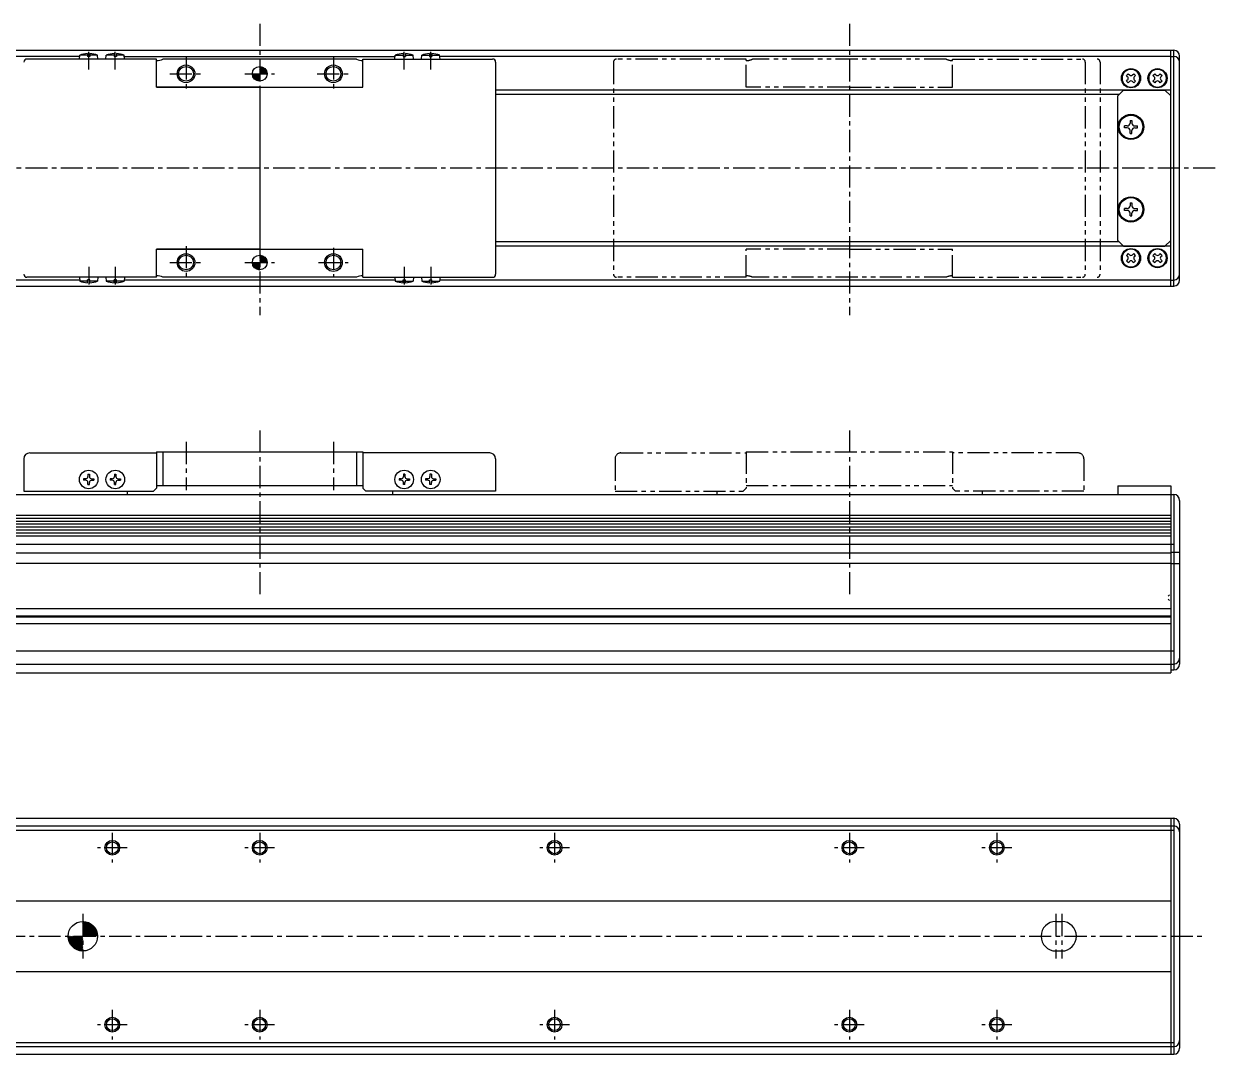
# Model space of a CAD drawing. Extents: x -644 to 99, y 169 to 558.
# Drawn here: x -304.8 to 99.3, y 208.3 to 557.7 of the extents above; entities that cross this region are included whole.
import ezdxf

# ---------------------------------------------------------------- set-up
doc = ezdxf.new("R2010")
doc.units = 0
for name, pattern in [('CENTER', [12, 7.5, -1.5, 1.5, -1.5]), ('CONTINOUS', [0]), ('PHANTOM', [15, 7.5, -1.5, 1.5, -1.5, 1.5, -1.5])]:
    doc.linetypes.add(name, pattern=pattern)
doc.layers.get('0').update_dxf_attribs({"linetype": 'CONTINUOUS'})
doc.layers.add('CENTER', color=1, linetype='CENTER')

# ---------------------------------------------------------------- blocks, each defined once
blk = doc.blocks.new('*X6')
at = {"color": 0}
for p, q in [((-224.77, 479.18), (-224.72, 479.23)), ((-224.77, 478.95), (-224.51, 479.22)), ((-224.77, 478.73), (-224.31, 479.19)), ((-224.77, 478.51), (-224.13, 479.15)), ((-224.77, 478.28), (-223.96, 479.1)), ((-224.77, 478.06), (-223.8, 479.03)), ((-224.77, 477.83), (-223.65, 478.96)), ((-224.77, 477.61), (-223.5, 478.88)), ((-224.77, 477.39), (-223.36, 478.8)), ((-224.77, 477.16), (-223.23, 478.7)), ((-224.77, 476.94), (-223.11, 478.6)), ((-224.76, 476.73), (-223, 478.49)), ((-224.53, 476.73), (-222.89, 478.38)), ((-224.31, 476.73), (-222.79, 478.25)), ((-224.09, 476.73), (-222.7, 478.12)), ((-223.86, 476.73), (-222.61, 477.99)), ((-223.64, 476.73), (-222.53, 477.84)), ((-223.42, 476.73), (-222.46, 477.69)), ((-223.19, 476.73), (-222.4, 477.52)), ((-222.97, 476.73), (-222.35, 477.35)), ((-222.75, 476.73), (-222.31, 477.17)), ((-222.52, 476.73), (-222.28, 476.97)), ((-227.27, 476.68), (-227.22, 476.73)), ((-227.26, 476.47), (-226.99, 476.73)), ((-227.23, 476.27), (-226.77, 476.73)), ((-227.19, 476.09), (-226.55, 476.73)), ((-227.14, 475.92), (-226.32, 476.73)), ((-227.07, 475.76), (-226.1, 476.73)), ((-227, 475.6), (-225.88, 476.73)), ((-226.92, 475.46), (-225.65, 476.73)), ((-226.84, 475.32), (-225.43, 476.73)), ((-226.74, 475.19), (-225.21, 476.73)), ((-226.64, 475.07), (-224.98, 476.73)), ((-226.53, 474.96), (-224.77, 476.72)), ((-226.42, 474.85), (-224.77, 476.49)), ((-226.29, 474.75), (-224.77, 476.27)), ((-226.16, 474.65), (-224.77, 476.05)), ((-226.03, 474.57), (-224.77, 475.82)), ((-225.88, 474.49), (-224.77, 475.6)), ((-225.73, 474.42), (-224.77, 475.38)), ((-225.56, 474.36), (-224.77, 475.15)), ((-225.39, 474.31), (-224.77, 474.93)), ((-225.21, 474.27), (-224.77, 474.7)), ((-225.01, 474.24), (-224.77, 474.48)), ((-224.8, 474.23), (-224.77, 474.26)), ((-222.3, 476.73), (-222.27, 476.76))]:
    blk.add_line(p, q, dxfattribs=at)
blk = doc.blocks.new('*X7')
at = {"color": 0}
for p, q in [((-224.77, 543.13), (-224.67, 543.23)), ((-224.77, 542.9), (-224.46, 543.21)), ((-224.77, 542.68), (-224.27, 543.18)), ((-224.77, 542.46), (-224.09, 543.14)), ((-224.77, 542.23), (-223.92, 543.08)), ((-224.77, 542.01), (-223.76, 543.02)), ((-224.77, 541.79), (-223.61, 542.95)), ((-224.77, 541.56), (-223.47, 542.87)), ((-224.77, 541.34), (-223.34, 542.78)), ((-224.77, 541.12), (-223.21, 542.68)), ((-224.77, 540.89), (-223.09, 542.58)), ((-224.71, 540.73), (-222.97, 542.47)), ((-224.49, 540.73), (-222.87, 542.35)), ((-224.26, 540.73), (-222.77, 542.23)), ((-224.04, 540.73), (-222.68, 542.09)), ((-223.82, 540.73), (-222.59, 541.95)), ((-223.59, 540.73), (-222.52, 541.81)), ((-223.37, 540.73), (-222.45, 541.65)), ((-223.14, 540.73), (-222.39, 541.49)), ((-227.27, 540.63), (-227.17, 540.73)), ((-227.25, 540.42), (-226.95, 540.73)), ((-227.22, 540.23), (-226.72, 540.73)), ((-227.18, 540.05), (-226.5, 540.73)), ((-227.12, 539.88), (-226.27, 540.73)), ((-227.06, 539.72), (-226.05, 540.73)), ((-226.99, 539.57), (-225.83, 540.73)), ((-226.91, 539.43), (-225.6, 540.73)), ((-226.82, 539.29), (-225.38, 540.73)), ((-226.72, 539.17), (-225.16, 540.73)), ((-226.62, 539.05), (-224.93, 540.73)), ((-226.51, 538.93), (-224.77, 540.67)), ((-226.39, 538.83), (-224.77, 540.44)), ((-226.27, 538.73), (-224.77, 540.22)), ((-226.14, 538.64), (-224.77, 540)), ((-226, 538.55), (-224.77, 539.77)), ((-225.85, 538.47), (-224.77, 539.55)), ((-225.69, 538.41), (-224.77, 539.33)), ((-225.53, 538.35), (-224.77, 539.1)), ((-225.35, 538.3), (-224.77, 538.88)), ((-225.17, 538.26), (-224.77, 538.66)), ((-224.97, 538.24), (-224.77, 538.43)), ((-222.92, 540.73), (-222.34, 541.31)), ((-222.7, 540.73), (-222.3, 541.12)), ((-222.47, 540.73), (-222.28, 540.92))]:
    blk.add_line(p, q, dxfattribs=at)
blk = doc.blocks.new('*X8')
at = {"color": 0}
for p, q in [((-284.77, 253.05), (-284.58, 253.25)), ((-284.77, 252.6), (-284.16, 253.21)), ((-284.77, 252.16), (-283.78, 253.15)), ((-284.77, 251.71), (-283.42, 253.06)), ((-284.77, 251.26), (-283.08, 252.96)), ((-284.77, 250.82), (-282.76, 252.83)), ((-284.77, 250.37), (-282.46, 252.68)), ((-284.77, 249.92), (-282.17, 252.52)), ((-284.77, 249.47), (-281.9, 252.34)), ((-284.77, 249.03), (-281.65, 252.15)), ((-284.77, 248.58), (-281.41, 251.95)), ((-284.65, 248.25), (-281.18, 251.73)), ((-284.21, 248.25), (-280.97, 251.49)), ((-283.76, 248.25), (-280.77, 251.24)), ((-283.31, 248.25), (-280.58, 250.98)), ((-282.87, 248.25), (-280.41, 250.7)), ((-289.77, 248.06), (-289.57, 248.25)), ((-289.74, 247.64), (-289.13, 248.25)), ((-289.67, 247.26), (-288.68, 248.25)), ((-289.59, 246.9), (-288.23, 248.25)), ((-289.48, 246.56), (-287.78, 248.25)), ((-289.35, 246.24), (-287.34, 248.25)), ((-289.2, 245.94), (-286.89, 248.25)), ((-289.04, 245.65), (-286.44, 248.25)), ((-288.87, 245.38), (-286, 248.25)), ((-288.67, 245.12), (-285.55, 248.25)), ((-288.47, 244.88), (-285.1, 248.25)), ((-288.25, 244.66), (-284.77, 248.13)), ((-288.01, 244.44), (-284.77, 247.69)), ((-287.77, 244.25), (-284.77, 247.24)), ((-287.5, 244.06), (-284.77, 246.79)), ((-282.42, 248.25), (-280.26, 250.41)), ((-281.97, 248.25), (-280.13, 250.1)), ((-281.52, 248.25), (-280.01, 249.77)), ((-281.08, 248.25), (-279.91, 249.42)), ((-280.63, 248.25), (-279.84, 249.04)), ((-280.18, 248.25), (-279.79, 248.64)), ((-287.22, 243.89), (-284.77, 246.34)), ((-286.93, 243.74), (-284.77, 245.9)), ((-286.62, 243.6), (-284.77, 245.45)), ((-286.29, 243.49), (-284.77, 245)), ((-285.94, 243.39), (-284.77, 244.55)), ((-285.57, 243.31), (-284.77, 244.11)), ((-285.17, 243.27), (-284.77, 243.66))]:
    blk.add_line(p, q, dxfattribs=at)

msp = doc.modelspace()

# ---------------------------------------------------------------- linework, layer by layer
at = {"color": 7, "linetype": 'CONTINOUS'}
for p, q in [((-470.77, 548.73), (85.23, 548.73)), ((-285.92, 546.66), (-469.77, 546.66)), ((-259.77, 545.73), (-303.77, 545.73)), ((-285.92, 545.73), (-285.81, 547.03)), ((-283.17, 547.03), (-285.81, 547.03)), ((-283.17, 547.62), (-283.17, 546.63)), ((-282.37, 546.63), (-283.17, 546.63)), ((-282.37, 547.62), (-282.37, 546.63)), ((-279.74, 547.03), (-282.37, 547.03)), ((-279.62, 545.73), (-279.74, 547.03)), ((-276.92, 545.73), (-276.81, 547.03)), ((-274.17, 547.03), (-276.81, 547.03)), ((-274.17, 547.62), (-274.17, 546.63)), ((-273.37, 546.63), (-274.17, 546.63)), ((-273.37, 547.62), (-273.37, 546.63)), ((-270.74, 547.03), (-273.37, 547.03)), ((-270.62, 545.73), (-270.74, 547.03)), ((-270.62, 546.66), (-178.92, 546.66)), ((-259.77, 536.23), (-259.77, 545.73)), ((-191.95, 545.73), (-257.59, 545.73)), ((-189.77, 545.73), (-145.77, 545.73)), ((-189.77, 536.23), (-189.77, 545.73)), ((-178.92, 545.73), (-178.81, 547.03)), ((-178.81, 547.03), (-176.17, 547.03)), ((-176.17, 547.62), (-176.17, 546.63)), ((-176.17, 546.63), (-175.37, 546.63)), ((-175.37, 547.62), (-175.37, 546.63)), ((-175.37, 547.03), (-172.74, 547.03)), ((-172.62, 545.73), (-172.74, 547.03)), ((-169.92, 545.73), (-169.81, 547.03)), ((-169.81, 547.03), (-167.17, 547.03)), ((-167.17, 547.62), (-167.17, 546.63)), ((-167.17, 546.63), (-166.37, 546.63)), ((-166.37, 547.62), (-166.37, 546.63)), ((-166.37, 547.03), (-163.74, 547.03)), ((-163.62, 545.73), (-163.74, 547.03)), ((84.23, 546.66), (-163.62, 546.66)), ((84.23, 468.73), (84.23, 548.73)), ((84.23, 546.66), (85.23, 546.66)), ((85.23, 468.73), (85.23, 548.73)), ((87.23, 470.73), (87.23, 546.73)), ((-144.77, 544.73), (-144.77, 472.73)), ((69.19, 540.17), (69.79, 540.77)), ((69.6, 539.76), (69.19, 540.17)), ((69.19, 538.29), (69.6, 538.71)), ((69.79, 537.69), (69.19, 538.29)), ((69.79, 540.77), (70.2, 540.36)), ((70.2, 538.11), (69.79, 537.69)), ((71.25, 540.36), (71.66, 540.77)), ((71.66, 537.69), (71.25, 538.11)), ((71.66, 540.77), (72.27, 540.17)), ((72.27, 538.29), (71.66, 537.69)), ((72.27, 540.17), (71.85, 539.76)), ((71.85, 538.71), (72.27, 538.29)), ((78.19, 540.17), (78.79, 540.77)), ((78.6, 539.76), (78.19, 540.17)), ((78.19, 538.29), (78.6, 538.71)), ((78.79, 537.69), (78.19, 538.29)), ((78.79, 540.77), (79.2, 540.36)), ((79.2, 538.11), (78.79, 537.69)), ((80.25, 540.36), (80.66, 540.77)), ((80.66, 537.69), (80.25, 538.11)), ((80.66, 540.77), (81.27, 540.17)), ((81.27, 538.29), (80.66, 537.69)), ((81.27, 540.17), (80.85, 539.76)), ((80.85, 538.71), (81.27, 538.29)), ((-259.77, 536.23), (-189.77, 536.23)), ((-224.77, 536.23), (-259.77, 536.23)), ((-224.77, 536.23), (-224.77, 481.23)), ((-224.77, 536.23), (-189.77, 536.23)), ((84.23, 535.23), (-144.77, 535.23)), ((66.73, 533.73), (-144.77, 533.73)), ((66.23, 533.23), (68.23, 535.23)), ((68.23, 535.23), (82.23, 535.23)), ((84.23, 533.23), (82.23, 535.23)), ((66.23, 484.23), (66.23, 533.23)), ((84.23, 484.23), (84.23, 533.23)), ((68.53, 522.42), (68.53, 523.05)), ((69.47, 523.05), (68.53, 523.05)), ((69.47, 522.42), (68.53, 522.42)), ((70.41, 524.93), (70.41, 523.99)), ((70.41, 524.93), (71.04, 524.93)), ((70.41, 520.53), (70.41, 521.48)), ((71.04, 524.93), (71.04, 523.99)), ((71.04, 520.53), (71.04, 521.48)), ((71.98, 523.05), (72.93, 523.05)), ((71.98, 522.42), (72.93, 522.42)), ((72.93, 522.42), (72.93, 523.05)), ((70.41, 520.53), (71.04, 520.53)), ((68.53, 494.42), (68.53, 495.05)), ((69.47, 495.05), (68.53, 495.05)), ((69.47, 494.42), (68.53, 494.42)), ((70.41, 496.93), (70.41, 495.99)), ((70.41, 496.93), (71.04, 496.93)), ((70.41, 492.53), (70.41, 493.48)), ((71.04, 496.93), (71.04, 495.99)), ((71.04, 492.53), (71.04, 493.48)), ((71.98, 495.05), (72.93, 495.05)), ((71.98, 494.42), (72.93, 494.42)), ((72.93, 494.42), (72.93, 495.05)), ((70.41, 492.53), (71.04, 492.53)), ((-259.77, 471.73), (-259.77, 481.23)), ((-259.77, 481.23), (-189.77, 481.23)), ((-224.77, 481.23), (-259.77, 481.23)), ((-224.77, 481.23), (-189.77, 481.23)), ((-189.77, 471.73), (-189.77, 481.23)), ((66.73, 483.73), (-144.77, 483.73)), ((84.23, 482.23), (-144.77, 482.23)), ((68.23, 482.23), (66.23, 484.23)), ((68.23, 482.23), (82.23, 482.23)), ((82.23, 482.23), (84.23, 484.23)), ((69.79, 479.77), (69.19, 479.17)), ((69.19, 479.17), (69.6, 478.76)), ((69.6, 477.71), (69.19, 477.29)), ((69.19, 477.29), (69.79, 476.69)), ((70.2, 479.36), (69.79, 479.77)), ((69.79, 476.69), (70.2, 477.11)), ((71.66, 479.77), (71.25, 479.36)), ((71.25, 477.11), (71.66, 476.69)), ((72.27, 479.17), (71.66, 479.77)), ((71.66, 476.69), (72.27, 477.29)), ((71.85, 478.76), (72.27, 479.17)), ((72.27, 477.29), (71.85, 477.71)), ((78.79, 479.77), (78.19, 479.17)), ((78.19, 479.17), (78.6, 478.76)), ((78.6, 477.71), (78.19, 477.29)), ((78.19, 477.29), (78.79, 476.69)), ((79.2, 479.36), (78.79, 479.77)), ((78.79, 476.69), (79.2, 477.11)), ((80.66, 479.77), (80.25, 479.36)), ((80.25, 477.11), (80.66, 476.69)), ((81.27, 479.17), (80.66, 479.77)), ((80.66, 476.69), (81.27, 477.29)), ((80.85, 478.76), (81.27, 479.17)), ((81.27, 477.29), (80.85, 477.71)), ((-470.77, 468.73), (85.23, 468.73)), ((-285.92, 470.8), (-469.77, 470.8)), ((-259.77, 471.73), (-303.77, 471.73)), ((-285.92, 471.73), (-285.81, 470.43)), ((-283.17, 470.43), (-285.81, 470.43)), ((-282.37, 470.83), (-283.17, 470.83)), ((-283.17, 469.84), (-283.17, 470.83)), ((-282.37, 469.84), (-282.37, 470.83)), ((-279.74, 470.43), (-282.37, 470.43)), ((-279.62, 471.73), (-279.74, 470.43)), ((-276.92, 471.73), (-276.81, 470.43)), ((-274.17, 470.43), (-276.81, 470.43)), ((-274.17, 469.84), (-274.17, 470.83)), ((-273.37, 470.83), (-274.17, 470.83)), ((-273.37, 469.84), (-273.37, 470.83)), ((-270.74, 470.43), (-273.37, 470.43)), ((-270.62, 471.73), (-270.74, 470.43)), ((-178.92, 470.8), (-270.62, 470.8)), ((-191.95, 471.73), (-257.59, 471.73)), ((-189.77, 471.73), (-145.77, 471.73)), ((-178.92, 471.73), (-178.81, 470.43)), ((-178.81, 470.43), (-176.17, 470.43)), ((-176.17, 469.84), (-176.17, 470.83)), ((-176.17, 470.83), (-175.37, 470.83)), ((-175.37, 469.84), (-175.37, 470.83)), ((-175.37, 470.43), (-172.74, 470.43)), ((-172.62, 471.73), (-172.74, 470.43)), ((-169.92, 471.73), (-169.81, 470.43)), ((-169.81, 470.43), (-167.17, 470.43)), ((-167.17, 470.83), (-166.37, 470.83)), ((-167.17, 469.84), (-167.17, 470.83)), ((-166.37, 469.84), (-166.37, 470.83)), ((-166.37, 470.43), (-163.74, 470.43)), ((-163.62, 471.73), (-163.74, 470.43)), ((84.23, 470.8), (-163.62, 470.8)), ((84.23, 470.8), (85.23, 470.8)), ((-302.77, 412.16), (-259.77, 412.16)), ((-259.77, 412.56), (-189.77, 412.56)), ((-259.77, 412.56), (-259.77, 400.16)), ((-257.59, 412.56), (-257.59, 401.09)), ((-191.95, 412.56), (-191.95, 401.09)), ((-189.77, 412.56), (-189.77, 400.16)), ((-146.77, 412.16), (-189.77, 412.16)), ((-304.77, 410.16), (-304.77, 399.16)), ((-144.77, 410.16), (-144.77, 399.16)), ((-283.02, 404.91), (-282.52, 404.91)), ((-283.02, 404.91), (-283.02, 404.16)), ((-282.52, 404.91), (-282.52, 404.16)), ((-274.02, 404.91), (-273.52, 404.91)), ((-274.02, 404.91), (-274.02, 404.16)), ((-273.52, 404.91), (-273.52, 404.16)), ((-176.02, 404.91), (-176.02, 404.16)), ((-175.52, 404.91), (-176.02, 404.91)), ((-175.52, 404.91), (-175.52, 404.16)), ((-167.02, 404.91), (-167.02, 404.16)), ((-166.52, 404.91), (-167.02, 404.91)), ((-166.52, 404.91), (-166.52, 404.16)), ((-283.77, 403.41), (-284.52, 403.41)), ((-284.52, 403.41), (-284.52, 402.91)), ((-283.77, 402.91), (-284.52, 402.91)), ((-283.02, 401.41), (-283.02, 402.16)), ((-283.02, 401.41), (-282.52, 401.41)), ((-282.52, 401.41), (-282.52, 402.16)), ((-281.78, 403.41), (-281.02, 403.41)), ((-281.78, 402.91), (-281.02, 402.91)), ((-281.02, 403.41), (-281.02, 402.91)), ((-274.77, 403.41), (-275.52, 403.41)), ((-275.52, 403.41), (-275.52, 402.91)), ((-274.77, 402.91), (-275.52, 402.91)), ((-274.02, 401.41), (-274.02, 402.16)), ((-274.02, 401.41), (-273.52, 401.41)), ((-273.52, 401.41), (-273.52, 402.16)), ((-272.78, 403.41), (-272.02, 403.41)), ((-272.78, 402.91), (-272.02, 402.91)), ((-272.02, 403.41), (-272.02, 402.91)), ((-260.77, 399.16), (-259.77, 400.16)), ((-259.77, 401.09), (-189.77, 401.09)), ((-257.59, 401.12), (-191.95, 401.12)), ((-188.77, 399.16), (-189.77, 400.16)), ((-176.77, 403.41), (-177.52, 403.41)), ((-177.52, 403.41), (-177.52, 402.91)), ((-176.77, 402.91), (-177.52, 402.91)), ((-176.02, 401.41), (-176.02, 402.16)), ((-175.52, 401.41), (-176.02, 401.41)), ((-175.52, 401.41), (-175.52, 402.16)), ((-174.78, 403.41), (-174.02, 403.41)), ((-174.78, 402.91), (-174.02, 402.91)), ((-174.02, 403.41), (-174.02, 402.91)), ((-167.77, 403.41), (-168.52, 403.41)), ((-168.52, 403.41), (-168.52, 402.91)), ((-167.77, 402.91), (-168.52, 402.91)), ((-167.02, 401.41), (-167.02, 402.16)), ((-166.52, 401.41), (-167.02, 401.41)), ((-166.52, 401.41), (-166.52, 402.16)), ((-165.78, 403.41), (-165.02, 403.41)), ((-165.78, 402.91), (-165.02, 402.91)), ((-165.02, 403.41), (-165.02, 402.91)), ((66.23, 400.96), (84.23, 400.96)), ((66.23, 400.96), (66.23, 398.06)), ((84.23, 400.96), (84.23, 398.06)), ((-470.77, 398.06), (85.23, 398.06)), ((-304.77, 399.16), (-260.77, 399.16)), ((-269.77, 399.16), (-269.77, 398.06)), ((-144.77, 399.16), (-188.77, 399.16)), ((-179.77, 399.16), (-179.77, 398.06)), ((84.23, 398.06), (84.23, 337.56)), ((85.23, 398.06), (85.23, 338.56)), ((87.23, 396.06), (87.23, 340.56)), ((-469.77, 391.04), (84.23, 391.04)), ((-469.77, 390.05), (84.23, 390.05)), ((-469.77, 389.06), (84.23, 389.06)), ((-469.77, 388.06), (84.23, 388.06)), ((-469.77, 387.07), (84.23, 387.07)), ((-469.77, 386.08), (84.23, 386.08)), ((-469.77, 385.09), (84.23, 385.09)), ((-469.77, 384.09), (84.23, 384.09)), ((-470.77, 381.18), (85.23, 381.18)), ((-469.77, 378.31), (84.23, 378.31)), ((84.23, 378.46), (87.23, 378.46)), ((-469.77, 374.81), (84.23, 374.81)), ((84.23, 374.66), (87.23, 374.66)), ((83.35, 363.59), (83.77, 364)), ((83.77, 362.12), (83.35, 362.54)), ((-472.77, 359.4), (84.23, 359.4)), ((-469.77, 356.86), (84.23, 356.86)), ((-469.77, 356.56), (84.23, 356.56)), ((-472.77, 354.33), (84.23, 354.33)), ((-470.77, 345.06), (85.23, 345.06)), ((-470.77, 340.56), (85.23, 340.56)), ((-469.77, 337.56), (84.23, 337.56)), ((84.23, 338.56), (85.23, 338.56)), ((-470.77, 288.25), (85.23, 288.25)), ((84.23, 288.25), (84.23, 208.25)), ((85.23, 288.25), (85.23, 208.25)), ((-470.77, 285.65), (85.23, 285.65)), ((-470.77, 284.25), (85.23, 284.25)), ((87.23, 286.25), (87.23, 210.25)), ((-469.77, 260.25), (84.23, 260.25)), ((45.23, 253.25), (47.23, 253.25)), ((45.23, 243.25), (47.23, 243.25)), ((-469.77, 236.25), (84.23, 236.25)), ((-470.77, 212.25), (85.23, 212.25)), ((-470.77, 210.85), (85.23, 210.85)), ((-470.77, 208.25), (85.23, 208.25))]:
    msp.add_line(p, q, dxfattribs=at)
at = {"color": 3, "linetype": 'PHANTOM'}
for p, q in [((-59.77, 545.73), (-103.77, 545.73)), ((-59.77, 536.23), (-59.77, 545.73)), ((8.05, 545.73), (-57.59, 545.73)), ((10.23, 545.73), (54.23, 545.73)), ((10.23, 536.23), (10.23, 545.73)), ((-104.77, 544.73), (-104.77, 472.73)), ((55.23, 544.73), (55.23, 472.73)), ((60.23, 544.73), (60.23, 472.73)), ((-24.77, 536.23), (-59.77, 536.23)), ((-24.77, 536.23), (10.23, 536.23)), ((-24.77, 481.23), (-59.77, 481.23)), ((-59.77, 471.73), (-59.77, 481.23)), ((-24.77, 481.23), (10.23, 481.23)), ((10.23, 471.73), (10.23, 481.23)), ((-59.77, 471.73), (-103.77, 471.73)), ((8.05, 471.73), (-57.59, 471.73)), ((10.23, 471.73), (54.23, 471.73)), ((-102.27, 412.16), (-59.77, 412.16)), ((-59.77, 412.56), (10.23, 412.56)), ((-59.77, 412.56), (-59.77, 400.16)), ((10.23, 412.56), (10.23, 400.16)), ((52.73, 412.16), (10.23, 412.16)), ((-104.27, 410.16), (-104.27, 399.16)), ((54.73, 410.16), (54.73, 399.16)), ((-60.77, 399.16), (-59.77, 400.16)), ((-59.77, 401.09), (10.23, 401.09)), ((11.23, 399.16), (10.23, 400.16)), ((-104.27, 399.16), (-60.77, 399.16)), ((-69.77, 399.16), (-69.77, 398.06)), ((54.73, 399.16), (11.23, 399.16)), ((20.23, 399.16), (20.23, 398.06))]:
    msp.add_line(p, q, dxfattribs=at)
at = {"color": 7, "linetype": 'CONTINOUS'}
for centre, radius in [((-249.77, 540.73), 3), ((-249.77, 540.73), 2.5), ((-224.77, 540.73), 2.5), ((-199.77, 540.73), 3), ((-199.77, 540.73), 2.5), ((70.73, 539.23), 3.25), ((79.73, 539.23), 3.25), ((70.73, 522.73), 4.3), ((70.73, 522.73), 4), ((70.73, 494.73), 4.3), ((70.73, 494.73), 4), ((70.73, 478.23), 3.25), ((79.73, 478.23), 3.25), ((-249.77, 476.73), 3), ((-249.77, 476.73), 2.5), ((-224.77, 476.73), 2.5), ((-199.77, 476.73), 3), ((-199.77, 476.73), 2.5), ((-282.77, 403.16), 3.15), ((-273.77, 403.16), 3.15), ((-175.77, 403.16), 3.15), ((-166.77, 403.16), 3.15), ((-274.77, 278.25), 2.5), ((-274.77, 278.25), 2), ((-224.77, 278.25), 2.5), ((-224.77, 278.25), 2), ((-124.77, 278.25), 2.5), ((-124.77, 278.25), 2), ((-24.77, 278.25), 2.5), ((-24.77, 278.25), 2), ((25.23, 278.25), 2.5), ((25.23, 278.25), 2), ((-284.77, 248.25), 5), ((-274.77, 218.25), 2.5), ((-274.77, 218.25), 2), ((-224.77, 218.25), 2.5), ((-224.77, 218.25), 2), ((-124.77, 218.25), 2.5), ((-124.77, 218.25), 2), ((-24.77, 218.25), 2.5), ((-24.77, 218.25), 2), ((25.23, 218.25), 2.5), ((25.23, 218.25), 2)]:
    msp.add_circle(centre, radius, dxfattribs=at)
for centre, radius, start, end in [((-303.77, 544.73), 1, 90, 180), ((-282.77, 539.65), 7.98, 92.8723, 112.3565), ((-282.77, 539.65), 7.98, 67.6435, 87.1277), ((-273.77, 539.65), 7.98, 92.8723, 112.3565), ((-273.77, 539.65), 7.98, 67.6435, 87.1277), ((-259.77, 550.23), 5, 270, 295.8419), ((-189.77, 550.23), 5, 244.1581, 270), ((-175.77, 539.65), 7.98, 92.8723, 112.3565), ((-175.77, 539.65), 7.98, 67.6435, 87.1277), ((-166.77, 539.65), 7.98, 92.8723, 112.3565), ((-166.77, 539.65), 7.98, 67.6435, 87.1277), ((-145.77, 544.73), 1, 0, 90), ((85.23, 546.73), 2, 0, 90), ((85.23, 544.66), 2, 0, 90), ((70.73, 539.23), 3, 0.0003, 0), ((79.73, 539.23), 3, 0.0003, 0), ((69.08, 539.23), 0.742, 315, 44.9999), ((70.73, 540.88), 0.742, 225, 315), ((70.73, 537.58), 0.742, 45, 134.9999), ((72.38, 539.23), 0.742, 135, 224.9999), ((78.08, 539.23), 0.742, 315, 44.9999), ((79.73, 540.88), 0.742, 225, 315), ((79.73, 537.58), 0.742, 45, 134.9999), ((81.38, 539.23), 0.742, 135, 224.9999), ((69.47, 523.99), 0.94, 270, 0), ((69.47, 521.48), 0.94, 0, 90.0001), ((71.98, 523.99), 0.94, 180, 270), ((71.98, 521.48), 0.94, 90, 180), ((69.47, 495.99), 0.94, 270, 0), ((69.47, 493.48), 0.94, 0, 90.0001), ((71.98, 495.99), 0.94, 180, 270), ((71.98, 493.48), 0.94, 90, 180), ((70.73, 478.23), 3, 0, 359.9997), ((79.73, 478.23), 3, 0, 359.9997), ((69.08, 478.23), 0.742, 315.0001, 45), ((70.73, 479.88), 0.742, 225.0001, 315), ((70.73, 476.58), 0.742, 45, 135), ((72.38, 478.23), 0.742, 135.0001, 225), ((78.08, 478.23), 0.742, 315.0001, 45), ((79.73, 479.88), 0.742, 225.0001, 315), ((79.73, 476.58), 0.742, 45, 135), ((81.38, 478.23), 0.742, 135.0001, 225), ((85.23, 472.8), 2, 270, 0), ((-303.77, 472.73), 1, 180, 270), ((-282.77, 477.81), 7.98, 247.6435, 267.1277), ((-282.77, 477.81), 7.98, 272.8723, 292.3565), ((-273.77, 477.81), 7.98, 247.6435, 267.1277), ((-273.77, 477.81), 7.98, 272.8723, 292.3565), ((-259.77, 467.23), 5, 64.1581, 90), ((-189.77, 467.23), 5, 90, 115.8419), ((-175.77, 477.81), 7.98, 247.6435, 267.1277), ((-175.77, 477.81), 7.98, 272.8723, 292.3565), ((-166.77, 477.81), 7.98, 247.6435, 267.1277), ((-166.77, 477.81), 7.98, 272.8723, 292.3565), ((-145.77, 472.73), 1, 270, 0), ((85.23, 470.73), 2, 270, 0), ((-302.77, 410.16), 2, 90, 180), ((-146.77, 410.16), 2, 0, 90), ((-283.77, 404.16), 0.748, 270, 0), ((-281.78, 404.16), 0.748, 180, 270), ((-274.77, 404.16), 0.748, 270, 0), ((-272.78, 404.16), 0.748, 180, 270), ((-176.77, 404.16), 0.748, 270, 0), ((-174.78, 404.16), 0.748, 180, 270), ((-167.77, 404.16), 0.748, 270, 0), ((-165.78, 404.16), 0.748, 180, 270), ((-283.77, 402.16), 0.748, 0, 90.0001), ((-281.78, 402.16), 0.748, 90, 180), ((-274.77, 402.16), 0.748, 0, 90.0001), ((-272.78, 402.16), 0.748, 90, 180), ((-176.77, 402.16), 0.748, 360, 90), ((-174.78, 402.16), 0.748, 89.9999, 180), ((-167.77, 402.16), 0.748, 360, 90), ((-165.78, 402.16), 0.748, 89.9999, 180), ((85.23, 396.06), 2, 0, 90), ((85.23, 342.56), 2, 270, 0), ((85.23, 340.56), 2, 270, 0), ((85.23, 286.25), 2, 0, 90), ((85.23, 283.65), 2, 0, 90), ((45.23, 248.25), 5, 90, 270), ((47.23, 248.25), 5, 270, 90), ((85.23, 212.85), 2, 270, 0), ((85.23, 210.25), 2, 270, 0)]:
    msp.add_arc(centre, radius, start, end, dxfattribs=at)
at = {"color": 3, "linetype": 'PHANTOM'}
for centre, radius, start, end in [((-103.77, 544.73), 1, 90, 180), ((-59.77, 550.23), 5, 270, 295.8419), ((10.23, 550.23), 5, 244.1581, 270), ((54.23, 544.73), 1, 0, 90), ((59.23, 544.73), 1, 0, 90), ((-103.77, 472.73), 1, 180, 270), ((-59.77, 467.23), 5, 64.1581, 90), ((10.23, 467.23), 5, 90, 115.8419), ((54.23, 472.73), 1, 270, 0), ((59.23, 472.73), 1, 270, 0), ((-102.27, 410.16), 2, 90, 180), ((52.73, 410.16), 2, 0, 90)]:
    msp.add_arc(centre, radius, start, end, dxfattribs=at)
at = {"layer": 'CENTER', "color": 1, "linetype": 'CENTER'}
for p, q in [((-224.77, 557.68), (-224.77, 458.91)), ((-24.77, 557.68), (-24.77, 458.91)), ((-282.77, 542.23), (-282.77, 548.23)), ((-273.77, 542.23), (-273.77, 548.23)), ((-249.77, 546.27), (-249.77, 535.19)), ((-199.77, 546.27), (-199.77, 535.19)), ((-175.77, 542.23), (-175.77, 548.23)), ((-166.77, 542.23), (-166.77, 548.23)), ((-255.31, 540.73), (-244.23, 540.73)), ((-229.81, 540.73), (-219.73, 540.73)), ((-205.31, 540.73), (-194.23, 540.73)), ((99.28, 508.73), (-509.96, 508.73)), ((-249.77, 482.27), (-249.77, 471.19)), ((-199.77, 481.77), (-199.77, 471.69)), ((-282.77, 475.23), (-282.77, 469.23)), ((-273.77, 475.23), (-273.77, 469.23)), ((-255.31, 476.73), (-244.23, 476.73)), ((-229.81, 476.73), (-219.73, 476.73)), ((-204.81, 476.73), (-194.73, 476.73)), ((-175.77, 475.23), (-175.77, 469.23)), ((-166.77, 475.23), (-166.77, 469.23)), ((-224.77, 419.76), (-224.77, 363.18)), ((-24.77, 419.76), (-24.77, 363.18)), ((-249.77, 415.88), (-249.77, 399.53)), ((-199.77, 415.88), (-199.77, 399.53)), ((-274.77, 283.29), (-274.77, 273.21)), ((-224.77, 283.29), (-224.77, 273.21)), ((-124.77, 283.29), (-124.77, 273.21)), ((-24.77, 283.29), (-24.77, 273.21)), ((25.23, 283.29), (25.23, 273.21)), ((-269.73, 278.25), (-279.81, 278.25)), ((-219.73, 278.25), (-229.81, 278.25)), ((-119.73, 278.25), (-129.81, 278.25)), ((-19.73, 278.25), (-29.81, 278.25)), ((30.27, 278.25), (20.19, 278.25)), ((-284.77, 255.79), (-284.77, 240.71)), ((45.23, 255.79), (45.23, 240.71)), ((47.23, 255.79), (47.23, 240.71)), ((-515.8, 248.25), (95.16, 248.25)), ((-274.77, 223.29), (-274.77, 213.21)), ((-224.77, 223.29), (-224.77, 213.21)), ((-124.77, 223.29), (-124.77, 213.21)), ((-24.77, 223.29), (-24.77, 213.21)), ((25.23, 223.29), (25.23, 213.21)), ((-269.73, 218.25), (-279.81, 218.25)), ((-219.73, 218.25), (-229.81, 218.25)), ((-119.73, 218.25), (-129.81, 218.25)), ((-19.73, 218.25), (-29.81, 218.25)), ((30.27, 218.25), (20.19, 218.25))]:
    msp.add_line(p, q, dxfattribs=at)

# ---------------------------------------------------------------- block references
at = {"color": 7, "linetype": 'CONTINUOUS'}
for name in ['*X7', '*X6', '*X8']:
    msp.add_blockref(name, (0, 0), dxfattribs=at)

doc.saveas('drawing.dxf')
